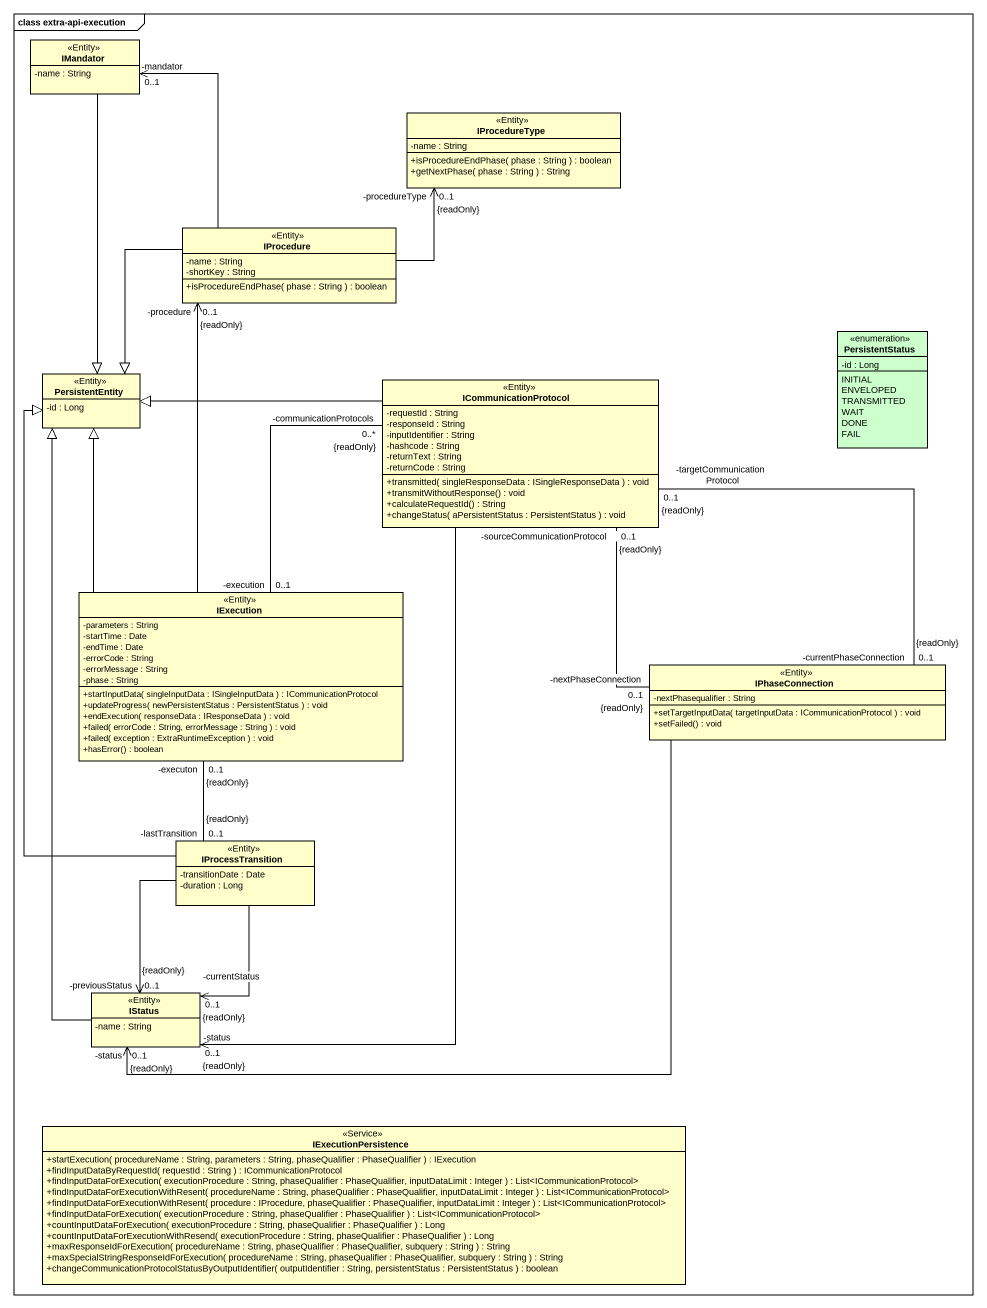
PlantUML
@startuml
mainframe class extra-api-execution
hide circle
hide empty members
skinparam classAttributeIconSize 0
class IMandator <<Entity>> {
  -name : String
}
class IProcedureType <<Entity>> {
  -name : String
  +isProcedureEndPhase( phase : String ) : boolean
  +getNextPhase( phase : String ) : String
}
class IProcedure <<Entity>> {
  -name : String
  -shortKey : String
  +isProcedureEndPhase( phase : String ) : boolean
}
enum PersistentStatus #CCFFCC {
  -id : Long
  INITIAL
  ENVELOPED
  TRANSMITTED
  WAIT
  DONE
  FAIL
}
class PersistentEntity <<Entity>> {
  -id : Long
}
class ICommunicationProtocol <<Entity>> {
  -requestId : String
  -responseId : String
  -inputIdentifier : String
  -hashcode : String
  -returnText : String
  -returnCode : String
  +transmitted( singleResponseData : ISingleResponseData ) : void
  +transmitWithoutResponse() : void
  +calculateRequestId() : String
  +changeStatus( aPersistentStatus : PersistentStatus ) : void
}
class IExecution <<Entity>> {
  -parameters : String
  -startTime : Date
  -endTime : Date
  -errorCode : String
  -errorMessage : String
  -phase : String
  +startInputData( singleInputData : ISingleInputData ) : ICommunicationProtocol
  +updateProgress( newPersistentStatus : PersistentStatus ) : void
  +endExecution( responseData : IResponseData ) : void
  +failed( errorCode : String, errorMessage : String ) : void
  +failed( exception : ExtraRuntimeException ) : void
  +hasError() : boolean
}
class IPhaseConnection <<Entity>> {
  -nextPhasequalifier : String
  +setTargetInputData( targetInputData : ICommunicationProtocol ) : void
  +setFailed() : void
}
class IProcessTransition <<Entity>> {
  -transitionDate : Date
  -duration : Long
}
class IStatus <<Entity>> {
  -name : String
}
class IExecutionPersistence <<Service>> #FFFFCC {
  +startExecution( procedureName : String, parameters : String, phaseQualifier : PhaseQualifier ) : IExecution
  +findInputDataByRequestId( requestId : String ) : ICommunicationProtocol
  +findInputDataForExecution( executionProcedure : String, phaseQualifier : PhaseQualifier, inputDataLimit : Integer ) : List<ICommunicationProtocol>
  +findInputDataForExecutionWithResent( procedureName : String, phaseQualifier : PhaseQualifier, inputDataLimit : Integer ) : List<ICommunicationProtocol>
  +findInputDataForExecutionWithResent( procedure : IProcedure, phaseQualifier : PhaseQualifier, inputDataLimit : Integer ) : List<ICommunicationProtocol>
  +findInputDataForExecution( executionProcedure : String, phaseQualifier : PhaseQualifier ) : List<ICommunicationProtocol>
  +countInputDataForExecution( executionProcedure : String, phaseQualifier : PhaseQualifier ) : Long
  +countInputDataForExecutionWithResend( executionProcedure : String, phaseQualifier : PhaseQualifier ) : Long
  +maxResponseIdForExecution( procedureName : String, phaseQualifier : PhaseQualifier, subquery : String ) : String
  +maxSpecialStringResponseIdForExecution( procedureName : String, phaseQualifier : PhaseQualifier, subquery : String ) : String
  +changeCommunicationProtocolStatusByOutputIdentifier( outputIdentifier : String, persistentStatus : PersistentStatus ) : boolean
}
IMandator --|> PersistentEntity
IProcedure -up-> "-mandator\n0..1" IMandator
IProcedure -right-> "0..1\n-procedureType\n{readOnly}" IProcedureType
IProcedure --|> PersistentEntity
ICommunicationProtocol -left-|> PersistentEntity
ICommunicationProtocol "0..*\n-communicationProtocols\n{readOnly}" -- "0..1\n-execution" IExecution
ICommunicationProtocol "0..1\n-sourceCommunicationProtocol\n{readOnly}" -- "-nextPhaseConnection\n0..1\n{readOnly}" IPhaseConnection
ICommunicationProtocol "-targetCommunicationProtocol\n0..1\n{readOnly}" -- "-currentPhaseConnection\n0..1\n{readOnly}" IPhaseConnection
ICommunicationProtocol --> "-status\n0..1\n{readOnly}" IStatus
IExecution -up-> "-procedure\n0..1\n{readOnly}" IProcedure
IExecution -up-|> PersistentEntity
IPhaseConnection -left-> "0..1\n-status\n{readOnly}" IStatus
IProcessTransition -up-|> PersistentEntity
IProcessTransition "-lastTransition\n0..1\n{readOnly}" -up- "-executon\n0..1\n{readOnly}" IExecution
IProcessTransition --> "-currentStatus\n0..1\n{readOnly}" IStatus
IProcessTransition --> "-previousStatus\n0..1\n{readOnly}" IStatus
IStatus -up-|> PersistentEntity
@enduml
